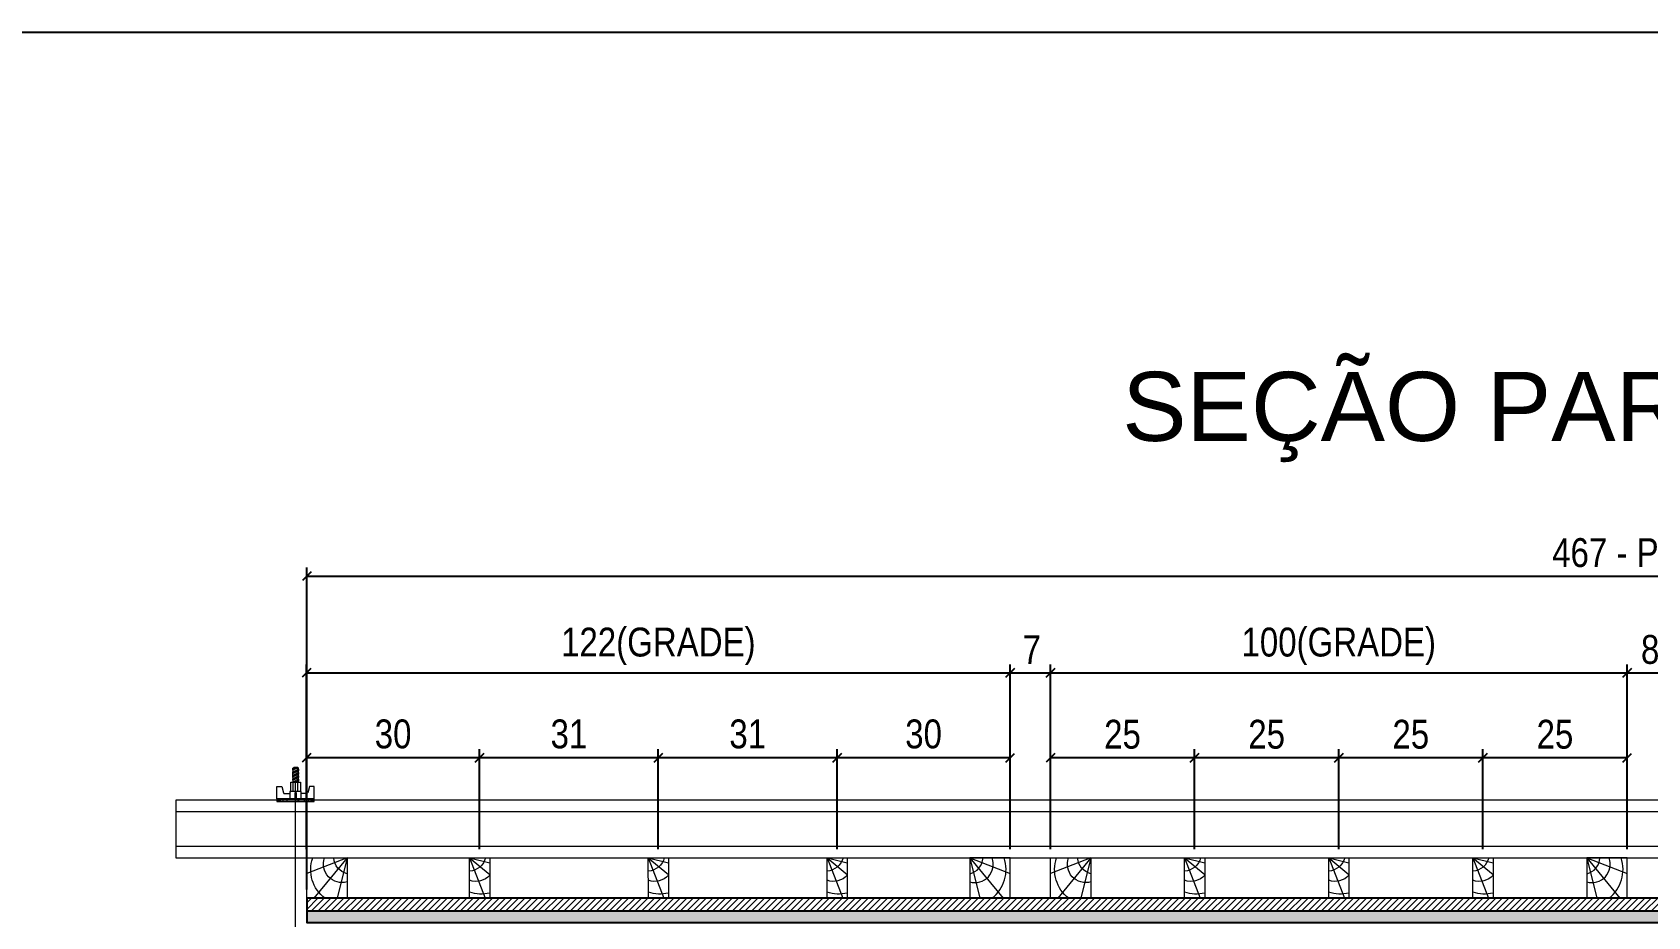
# Model space of a CAD drawing. Extents: x 14400 to 24104, y -21631 to 6985.
# Drawn here: x 21611 to 22172, y 2183 to 2489 of the extents above; entities that cross this region are included whole.
import ezdxf
from ezdxf.enums import TextEntityAlignment as Align

# ---------------------------------------------------------------- set-up
doc = ezdxf.new("R2010")
doc.units = 0
for name, color, linetype in [('CHAPA', 1, 'Continuous'), ('COTA', 241, 'Continuous'), ('SARRAFO', 251, 'Continuous'), ('TEXTO_GERAL', 7, 'Continuous')]:
    doc.layers.add(name, color=color, linetype=linetype)
for name, color, linetype, lineweight in [('Hachura', 251, 'Continuous', 9), ('Madeira', 126, 'Continuous', 18), ('Perfil Metálico', 224, 'Continuous', 18)]:
    doc.layers.add(name, color=color, linetype=linetype, lineweight=lineweight)
doc.styles.add('ARIAL', font='arial.ttf')
doc.styles.add('COTA TECNICA 2X', font='techl___.ttf', dxfattribs={"height": 10})
doc.dimstyles.new('SECAO PILAR', dxfattribs={"dimtxt": 10, "dimasz": 3, "dimexe": 3, "dimexo": 3, "dimgap": 3, "dimtad": 1, "dimdec": 1, "dimlfac": 0.5, "dimzin": 12, "dimdsep": 46, "dimtxsty": 'COTA TECNICA 2X', "dimblk1": 'OBLIQUE', "dimblk2": 'OBLIQUE', "dimsah": 1, "dimcen": 0.9, "dimclrd": 256, "dimclre": 256, "dimclrt": 256, "dimadec": 1, "dimazin": 3, "dimtfac": 1, "dimtdec": 1, "dimtmove": 0, "dimatfit": 3, "dimfxl": 1, "dimtolj": 1, "dimtzin": 12, "dimarcsym": 0})

# ---------------------------------------------------------------- blocks, each defined once
blk = doc.blocks.new('PONTALETE')
at = {"layer": 'Madeira'}
for q in [(2.71, 7), (7, 5.76), (7, 1.74)]:
    blk.add_line((0, 0), q, dxfattribs=at)
blk.add_lwpolyline([(0, 0), (7, 0), (7, 7), (0, 7)], close=True, dxfattribs=at)
for centre, radius, start, end in [((2.04, 0.06), 6.23, 37.2818, 109.0913), ((1.09, 0.9), 3.19, 343.603, 109.9847), ((-0.21, -0.78), 3.09, 14.6322, 86.0383)]:
    blk.add_arc(centre, radius, start, end, dxfattribs=at)
blk = doc.blocks.new('MEIO PONTALETE')
at = {"layer": 'Madeira'}
for q in [(2.71, 7), (3.5, 2.88), (3.5, 0.87)]:
    blk.add_line((0, 0), q, dxfattribs=at)
blk.add_lwpolyline([(0, 0), (3.5, 0), (3.5, 7), (0, 7)], close=True, dxfattribs=at)
for centre, radius, start, end in [((2.04, 0.06), 6.23, 76.4499, 109.0913), ((1.09, 0.9), 3.19, 40.9063, 109.9847), ((-0.21, -0.78), 3.09, 14.6322, 86.0383)]:
    blk.add_arc(centre, radius, start, end, dxfattribs=at)
blk = doc.blocks.new('_Oblique')
at = {"color": 0, "linetype": 'ByBlock', "lineweight": -2}
blk.add_line((-0.5, -0.5), (0.5, 0.5), dxfattribs=at)
blk = doc.blocks.new('*D1687')
at = {"layer": 'COTA', "lineweight": -2, "transparency": 16777216}
for p, q in [((21890.46, 2206.07), (21890.46, 2240.78)), ((21950.46, 2237.78), (21890.46, 2237.78)), ((21950.46, 2206.08), (21950.46, 2240.78))]:
    blk.add_line(p, q, dxfattribs=at)
at = {"layer": 'Defpoints', "color": 0, "transparency": 16777216}
for p in [(21890.46, 2237.78), (21890.46, 2203.07), (21950.46, 2203.08)]:
    blk.add_point(p, dxfattribs=at)
at = {"layer": 'COTA', "lineweight": -2, "transparency": 16777216, "xscale": 3, "yscale": 3, "zscale": 3, "rotation": 180}
blk.add_blockref('_Oblique', (21890.46, 2237.78), dxfattribs=at)
at = {"layer": 'COTA', "lineweight": -2, "transparency": 16777216, "xscale": 3, "yscale": 3, "zscale": 3}
blk.add_blockref('_Oblique', (21950.46, 2237.78), dxfattribs=at)
at = {"layer": 'COTA', "transparency": 16777216, "insert": (21920.46, 2246), "char_height": 10, "attachment_point": 5, "style": 'COTA TECNICA 2X'}
blk.add_mtext('\\A1;30', dxfattribs=at)
blk = doc.blocks.new('*D1688')
at = {"layer": 'COTA', "lineweight": -2, "transparency": 16777216}
for p, q in [((21706.46, 2206.06), (21706.46, 2270.2)), ((21950.46, 2206.08), (21950.46, 2270.2)), ((21706.46, 2267.2), (21950.46, 2267.2))]:
    blk.add_line(p, q, dxfattribs=at)
at = {"layer": 'Defpoints', "color": 0, "transparency": 16777216}
for p in [(21950.46, 2267.2), (21706.46, 2203.06), (21950.46, 2203.08)]:
    blk.add_point(p, dxfattribs=at)
at = {"layer": 'COTA', "lineweight": -2, "transparency": 16777216, "xscale": 3, "yscale": 3, "zscale": 3, "rotation": 180}
blk.add_blockref('_Oblique', (21706.46, 2267.2), dxfattribs=at)
at = {"layer": 'COTA', "lineweight": -2, "transparency": 16777216, "xscale": 3, "yscale": 3, "zscale": 3}
blk.add_blockref('_Oblique', (21950.46, 2267.2), dxfattribs=at)
at = {"layer": 'COTA', "transparency": 16777216, "insert": (21828.46, 2276.42), "char_height": 10, "attachment_point": 5, "style": 'COTA TECNICA 2X'}
blk.add_mtext('\\A1;122(GRADE)', dxfattribs=at)
blk = doc.blocks.new('*D1689')
at = {"layer": 'COTA', "lineweight": -2, "transparency": 16777216}
for p, q in [((21828.46, 2206.07), (21828.46, 2240.78)), ((21890.46, 2237.78), (21828.46, 2237.78)), ((21890.46, 2206.07), (21890.46, 2240.78))]:
    blk.add_line(p, q, dxfattribs=at)
at = {"layer": 'Defpoints', "color": 0, "transparency": 16777216}
for p in [(21828.46, 2237.78), (21828.46, 2203.07), (21890.46, 2203.07)]:
    blk.add_point(p, dxfattribs=at)
at = {"layer": 'COTA', "lineweight": -2, "transparency": 16777216, "xscale": 3, "yscale": 3, "zscale": 3, "rotation": 180}
blk.add_blockref('_Oblique', (21828.46, 2237.78), dxfattribs=at)
at = {"layer": 'COTA', "lineweight": -2, "transparency": 16777216, "xscale": 3, "yscale": 3, "zscale": 3}
blk.add_blockref('_Oblique', (21890.46, 2237.78), dxfattribs=at)
at = {"layer": 'COTA', "transparency": 16777216, "insert": (21859.46, 2246), "char_height": 10, "attachment_point": 5, "style": 'COTA TECNICA 2X'}
blk.add_mtext('\\A1;31', dxfattribs=at)
blk = doc.blocks.new('*D1690')
at = {"layer": 'COTA', "lineweight": -2, "transparency": 16777216}
for p, q in [((21766.46, 2206.07), (21766.46, 2240.78)), ((21828.46, 2237.78), (21766.46, 2237.78)), ((21828.46, 2206.07), (21828.46, 2240.78))]:
    blk.add_line(p, q, dxfattribs=at)
at = {"layer": 'Defpoints', "color": 0, "transparency": 16777216}
for p in [(21766.46, 2237.78), (21766.46, 2203.07), (21828.46, 2203.07)]:
    blk.add_point(p, dxfattribs=at)
at = {"layer": 'COTA', "lineweight": -2, "transparency": 16777216, "xscale": 3, "yscale": 3, "zscale": 3, "rotation": 180}
blk.add_blockref('_Oblique', (21766.46, 2237.78), dxfattribs=at)
at = {"layer": 'COTA', "lineweight": -2, "transparency": 16777216, "xscale": 3, "yscale": 3, "zscale": 3}
blk.add_blockref('_Oblique', (21828.46, 2237.78), dxfattribs=at)
at = {"layer": 'COTA', "transparency": 16777216, "insert": (21797.46, 2246), "char_height": 10, "attachment_point": 5, "style": 'COTA TECNICA 2X'}
blk.add_mtext('\\A1;31', dxfattribs=at)
blk = doc.blocks.new('*D1691')
at = {"layer": 'COTA', "lineweight": -2, "transparency": 16777216}
for p, q in [((21706.46, 2206.07), (21706.46, 2240.78)), ((21766.46, 2237.78), (21706.46, 2237.78)), ((21766.46, 2206.07), (21766.46, 2240.78))]:
    blk.add_line(p, q, dxfattribs=at)
at = {"layer": 'Defpoints', "color": 0, "transparency": 16777216}
for p in [(21706.46, 2237.78), (21706.46, 2203.07), (21766.46, 2203.07)]:
    blk.add_point(p, dxfattribs=at)
at = {"layer": 'COTA', "lineweight": -2, "transparency": 16777216, "xscale": 3, "yscale": 3, "zscale": 3, "rotation": 180}
blk.add_blockref('_Oblique', (21706.46, 2237.78), dxfattribs=at)
at = {"layer": 'COTA', "lineweight": -2, "transparency": 16777216, "xscale": 3, "yscale": 3, "zscale": 3}
blk.add_blockref('_Oblique', (21766.46, 2237.78), dxfattribs=at)
at = {"layer": 'COTA', "transparency": 16777216, "insert": (21736.46, 2246), "char_height": 10, "attachment_point": 5, "style": 'COTA TECNICA 2X'}
blk.add_mtext('\\A1;30', dxfattribs=at)
blk = doc.blocks.new('*D1697')
at = {"layer": 'COTA', "lineweight": -2, "transparency": 16777216}
for p, q in [((22114.46, 2206.07), (22114.46, 2240.78)), ((22164.46, 2237.78), (22114.46, 2237.78)), ((22164.46, 2206.08), (22164.46, 2240.78))]:
    blk.add_line(p, q, dxfattribs=at)
at = {"layer": 'Defpoints', "color": 0, "transparency": 16777216}
for p in [(22114.46, 2237.78), (22114.46, 2203.07), (22164.46, 2203.08)]:
    blk.add_point(p, dxfattribs=at)
at = {"layer": 'COTA', "lineweight": -2, "transparency": 16777216, "xscale": 3, "yscale": 3, "zscale": 3, "rotation": 180}
blk.add_blockref('_Oblique', (22114.46, 2237.78), dxfattribs=at)
at = {"layer": 'COTA', "lineweight": -2, "transparency": 16777216, "xscale": 3, "yscale": 3, "zscale": 3}
blk.add_blockref('_Oblique', (22164.46, 2237.78), dxfattribs=at)
at = {"layer": 'COTA', "transparency": 16777216, "insert": (22139.46, 2245.89), "char_height": 10, "attachment_point": 5, "style": 'COTA TECNICA 2X'}
blk.add_mtext('\\A1;25', dxfattribs=at)
blk = doc.blocks.new('*D1698')
at = {"layer": 'COTA', "lineweight": -2, "transparency": 16777216}
for p, q in [((21964.47, 2206.06), (21964.47, 2270.2)), ((22164.46, 2206.08), (22164.46, 2270.2)), ((21964.47, 2267.2), (22164.46, 2267.2))]:
    blk.add_line(p, q, dxfattribs=at)
at = {"layer": 'Defpoints', "color": 0, "transparency": 16777216}
for p in [(22164.46, 2267.2), (21964.47, 2203.06), (22164.46, 2203.08)]:
    blk.add_point(p, dxfattribs=at)
at = {"layer": 'COTA', "lineweight": -2, "transparency": 16777216, "xscale": 3, "yscale": 3, "zscale": 3, "rotation": 180}
blk.add_blockref('_Oblique', (21964.47, 2267.2), dxfattribs=at)
at = {"layer": 'COTA', "lineweight": -2, "transparency": 16777216, "xscale": 3, "yscale": 3, "zscale": 3}
blk.add_blockref('_Oblique', (22164.46, 2267.2), dxfattribs=at)
at = {"layer": 'COTA', "transparency": 16777216, "insert": (22064.46, 2276.42), "char_height": 10, "attachment_point": 5, "style": 'COTA TECNICA 2X'}
blk.add_mtext('\\A1;100(GRADE)', dxfattribs=at)
blk = doc.blocks.new('*D1699')
at = {"layer": 'COTA', "lineweight": -2, "transparency": 16777216}
for p, q in [((22064.46, 2206.07), (22064.46, 2240.78)), ((22114.46, 2237.78), (22064.46, 2237.78)), ((22114.46, 2206.07), (22114.46, 2240.78))]:
    blk.add_line(p, q, dxfattribs=at)
at = {"layer": 'Defpoints', "color": 0, "transparency": 16777216}
for p in [(22064.46, 2237.78), (22064.46, 2203.07), (22114.46, 2203.07)]:
    blk.add_point(p, dxfattribs=at)
at = {"layer": 'COTA', "lineweight": -2, "transparency": 16777216, "xscale": 3, "yscale": 3, "zscale": 3, "rotation": 180}
blk.add_blockref('_Oblique', (22064.46, 2237.78), dxfattribs=at)
at = {"layer": 'COTA', "lineweight": -2, "transparency": 16777216, "xscale": 3, "yscale": 3, "zscale": 3}
blk.add_blockref('_Oblique', (22114.46, 2237.78), dxfattribs=at)
at = {"layer": 'COTA', "transparency": 16777216, "insert": (22089.46, 2245.89), "char_height": 10, "attachment_point": 5, "style": 'COTA TECNICA 2X'}
blk.add_mtext('\\A1;25', dxfattribs=at)
blk = doc.blocks.new('*D1700')
at = {"layer": 'COTA', "lineweight": -2, "transparency": 16777216}
for p, q in [((22014.46, 2206.07), (22014.46, 2240.78)), ((22064.46, 2237.78), (22014.46, 2237.78)), ((22064.46, 2206.07), (22064.46, 2240.78))]:
    blk.add_line(p, q, dxfattribs=at)
at = {"layer": 'Defpoints', "color": 0, "transparency": 16777216}
for p in [(22014.46, 2237.78), (22014.46, 2203.07), (22064.46, 2203.07)]:
    blk.add_point(p, dxfattribs=at)
at = {"layer": 'COTA', "lineweight": -2, "transparency": 16777216, "xscale": 3, "yscale": 3, "zscale": 3, "rotation": 180}
blk.add_blockref('_Oblique', (22014.46, 2237.78), dxfattribs=at)
at = {"layer": 'COTA', "lineweight": -2, "transparency": 16777216, "xscale": 3, "yscale": 3, "zscale": 3}
blk.add_blockref('_Oblique', (22064.46, 2237.78), dxfattribs=at)
at = {"layer": 'COTA', "transparency": 16777216, "insert": (22039.46, 2245.89), "char_height": 10, "attachment_point": 5, "style": 'COTA TECNICA 2X'}
blk.add_mtext('\\A1;25', dxfattribs=at)
blk = doc.blocks.new('*D1701')
at = {"layer": 'COTA', "lineweight": -2, "transparency": 16777216}
for p, q in [((21964.47, 2206.07), (21964.47, 2240.78)), ((22014.46, 2237.78), (21964.47, 2237.78)), ((22014.46, 2206.07), (22014.46, 2240.78))]:
    blk.add_line(p, q, dxfattribs=at)
at = {"layer": 'Defpoints', "color": 0, "transparency": 16777216}
for p in [(21964.47, 2237.78), (21964.47, 2203.07), (22014.46, 2203.07)]:
    blk.add_point(p, dxfattribs=at)
at = {"layer": 'COTA', "lineweight": -2, "transparency": 16777216, "xscale": 3, "yscale": 3, "zscale": 3, "rotation": 180}
blk.add_blockref('_Oblique', (21964.47, 2237.78), dxfattribs=at)
at = {"layer": 'COTA', "lineweight": -2, "transparency": 16777216, "xscale": 3, "yscale": 3, "zscale": 3}
blk.add_blockref('_Oblique', (22014.46, 2237.78), dxfattribs=at)
at = {"layer": 'COTA', "transparency": 16777216, "insert": (21989.46, 2245.89), "char_height": 10, "attachment_point": 5, "style": 'COTA TECNICA 2X'}
blk.add_mtext('\\A1;25', dxfattribs=at)
blk = doc.blocks.new('*D1707')
at = {"layer": 'COTA', "lineweight": -2, "transparency": 16777216}
for p, q in [((21950.48, 2206.07), (21950.48, 2270.2)), ((21964.49, 2206.09), (21964.49, 2270.2)), ((21950.48, 2267.2), (21964.49, 2267.2))]:
    blk.add_line(p, q, dxfattribs=at)
at = {"layer": 'Defpoints', "color": 0, "transparency": 16777216}
for p in [(21964.49, 2267.2), (21950.48, 2203.07), (21964.49, 2203.09)]:
    blk.add_point(p, dxfattribs=at)
at = {"layer": 'COTA', "lineweight": -2, "transparency": 16777216, "xscale": 3, "yscale": 3, "zscale": 3, "rotation": 180}
blk.add_blockref('_Oblique', (21950.48, 2267.2), dxfattribs=at)
at = {"layer": 'COTA', "lineweight": -2, "transparency": 16777216, "xscale": 3, "yscale": 3, "zscale": 3}
blk.add_blockref('_Oblique', (21964.49, 2267.2), dxfattribs=at)
at = {"layer": 'COTA', "transparency": 16777216, "insert": (21957.98, 2275.28), "char_height": 10, "attachment_point": 5, "style": 'COTA TECNICA 2X'}
blk.add_mtext('\\A1;7', dxfattribs=at)
blk = doc.blocks.new('*D1708')
at = {"layer": 'COTA', "lineweight": -2, "transparency": 16777216}
for p, q in [((22164.48, 2206.07), (22164.48, 2270.2)), ((22180.49, 2206.09), (22180.49, 2270.2)), ((22164.48, 2267.2), (22180.49, 2267.2))]:
    blk.add_line(p, q, dxfattribs=at)
at = {"layer": 'Defpoints', "color": 0, "transparency": 16777216}
for p in [(22180.49, 2267.2), (22164.48, 2203.07), (22180.49, 2203.09)]:
    blk.add_point(p, dxfattribs=at)
at = {"layer": 'COTA', "lineweight": -2, "transparency": 16777216, "xscale": 3, "yscale": 3, "zscale": 3, "rotation": 180}
blk.add_blockref('_Oblique', (22164.48, 2267.2), dxfattribs=at)
at = {"layer": 'COTA', "lineweight": -2, "transparency": 16777216, "xscale": 3, "yscale": 3, "zscale": 3}
blk.add_blockref('_Oblique', (22180.49, 2267.2), dxfattribs=at)
at = {"layer": 'COTA', "transparency": 16777216, "insert": (22172.48, 2275.3), "char_height": 10, "attachment_point": 5, "style": 'COTA TECNICA 2X'}
blk.add_mtext('\\A1;8', dxfattribs=at)
blk = doc.blocks.new('*D1814')
at = {"layer": 'COTA', "lineweight": -2, "transparency": 16777216}
for p, q in [((21706.5, 2192.06), (21706.5, 2303.79)), ((22640.5, 2192.06), (22640.5, 2303.79)), ((21706.5, 2300.79), (22640.5, 2300.79))]:
    blk.add_line(p, q, dxfattribs=at)
at = {"layer": 'Defpoints', "color": 0, "transparency": 16777216}
for p in [(22640.5, 2300.79), (21706.5, 2189.06), (22640.5, 2189.06)]:
    blk.add_point(p, dxfattribs=at)
at = {"layer": 'COTA', "lineweight": -2, "transparency": 16777216, "xscale": 3, "yscale": 3, "zscale": 3, "rotation": 180}
blk.add_blockref('_Oblique', (21706.5, 2300.79), dxfattribs=at)
at = {"layer": 'COTA', "lineweight": -2, "transparency": 16777216, "xscale": 3, "yscale": 3, "zscale": 3}
blk.add_blockref('_Oblique', (22640.5, 2300.79), dxfattribs=at)
at = {"layer": 'COTA', "transparency": 16777216, "insert": (22173.5, 2308.89), "char_height": 10, "attachment_point": 5, "style": 'COTA TECNICA 2X'}
blk.add_mtext('\\A1;467 - PAINEL', dxfattribs=at)
blk = doc.blocks.new('C')
at = {"layer": 'Hachura', "color": 0}
for p, q in [((0, 3.22), (0, -3.22)), ((0.45, 3.22), (0, 3.22)), ((0.46, 3.16), (0, 3.16)), ((0.46, 3.05), (0, 3.05)), ((0.46, 2.88), (0, 2.88)), ((0.45, -3.23), (0.45, 3.22)), ((0.45, 3.22), (2.58, 3.22)), ((2.58, 3.22), (2.58, 2.39)), ((0, 2.75), (0, -1.16)), ((0.46, 2.65), (0, 2.65)), ((0.46, 2.23), (0, 2.23)), ((0.46, 1.51), (0, 1.51)), ((0.39, 0.49), (0.17, 0.49)), ((1.74, 0.97), (0.45, 0.97)), ((1.45, 0.1), (0.45, 0.1)), ((1.35, 1.94), (1.35, 0.96)), ((2.58, 2.39), (1.47, 2.09)), ((1.74, -0.97), (1.74, 0.97)), ((1.74, 0.97), (1.74, 0.84)), ((1.74, 0.97), (1.74, 0.84)), ((1.74, 0.84), (3.35, 0.84)), ((3.35, 0.45), (1.74, 0.45)), ((3.32, 0.84), (3.32, -0.84)), ((3.35, 0.84), (3.35, -0.84)), ((3.68, 0.45), (3.35, 0.45)), ((3.84, -0.52), (3.35, 0.45)), ((3.35, 0.06), (3.67, -0.57)), ((3.68, 0.45), (4.16, -0.52)), ((3.72, 0.5), (4.25, -0.57)), ((4.37, -0.55), (3.83, 0.53)), ((4.15, 0.45), (3.93, 0.45)), ((4.42, -0.52), (3.93, 0.45)), ((4.15, 0.45), (4.26, 0.45)), ((4.26, 0.45), (4.74, -0.52)), ((4.3, 0.5), (4.83, -0.57)), ((4.95, -0.55), (4.41, 0.53)), ((4.51, 0.45), (4.84, 0.45)), ((5, -0.52), (4.51, 0.45)), ((4.84, 0.45), (5.32, -0.52)), ((4.88, 0.5), (5.41, -0.57)), ((5.53, -0.55), (4.99, 0.53)), ((5.58, -0.52), (5.09, 0.45)), ((5.42, 0.45), (5.09, 0.45)), ((5.58, -0.52), (5.09, 0.45)), ((5.42, 0.45), (5.74, -0.19)), ((5.46, 0.5), (5.74, -0.07)), ((5.74, 0.19), (5.57, 0.53)), ((5.74, 0.32), (5.68, 0.45)), ((5.68, 0.45), (5.74, 0.45)), ((5.74, 0.45), (5.9, 0.29)), ((5.74, 0.45), (5.74, -0.52)), ((5.9, -0.36), (5.9, 0.29)), ((0.45, 0), (0, 0)), ((0.46, -1.52), (0, -1.52)), ((0.46, -2.23), (0, -2.23)), ((0.46, -2.65), (0, -2.65)), ((0.08, -0.48), (0.29, -0.48)), ((0.29, -0.48), (0.4, -0.48)), ((0.45, 0), (0.45, -0.97)), ((0.45, -0.16), (1.45, -0.16)), ((0.45, -0.65), (0.45, -0.32)), ((0.45, -3.23), (0.45, -0.65)), ((0.45, -0.97), (1.74, -0.97)), ((1.35, -1.94), (1.35, -0.97)), ((2.58, -2.39), (1.47, -2.1)), ((3.35, -0.32), (1.74, -0.32)), ((3.35, -0.84), (1.74, -0.84)), ((2.58, -3.23), (2.58, -2.39)), ((3.35, -0.07), (3.58, -0.52)), ((3.35, -0.52), (3.58, -0.52)), ((3.84, -0.52), (4.16, -0.52)), ((4.42, -0.52), (4.74, -0.52)), ((4.63, -0.52), (4.74, -0.52)), ((5, -0.52), (5.32, -0.52)), ((5.58, -0.52), (5.74, -0.52)), ((5.74, -0.52), (5.9, -0.36)), ((5.74, -0.52), (5.74, -0.52)), ((0.46, -2.88), (0, -2.88)), ((0.46, -3.05), (0, -3.05)), ((0.46, -3.16), (0, -3.16)), ((0, -3.22), (2.57, -3.22))]:
    blk.add_line(p, q, dxfattribs=at)
for centre, radius, start, end in [((1.52, 1.94), 0.161, 104.7436, 180), ((1.44, -0.03), 0.129, 272.695, 87.305), ((3.81, 0.39), 0.143, 25.5688, 154.4312), ((4.39, 0.39), 0.143, 25.5688, 154.4312), ((4.97, 0.39), 0.143, 25.5688, 154.4312), ((5.55, 0.39), 0.143, 25.5688, 154.4312), ((0.17, -0.37), 0.174, 221.744, 317.8592), ((1.52, -1.94), 0.161, 180, 255.2564), ((3.71, -0.4), 0.174, 222.1408, 318.256), ((4.29, -0.4), 0.174, 222.1408, 318.256), ((4.87, -0.4), 0.174, 222.1408, 318.256), ((5.45, -0.4), 0.174, 222.1408, 318.256), ((5.61, -0.4), 0.174, 317.8592, 318.256)]:
    blk.add_arc(centre, radius, start, end, dxfattribs=at)

msp = doc.modelspace()

# ---------------------------------------------------------------- hatches: boundary and pattern name
at = {"layer": 'Hachura'}
h = msp.add_hatch(dxfattribs=at)
h.set_pattern_fill('ANSI31', color=256, scale=0.5, angle=180, style=0)
h.set_pattern_definition([(225, (12610.5476, -20740.3486), (1.12253202, -1.12253202), [])])
h.paths.add_polyline_path([(22640.5, 2189.06), (22640.5, 2184.66), (21706.5, 2184.66), (21706.5, 2189.06)])
h = msp.add_hatch(color=256, dxfattribs=at)
h.dxf.hatch_style = 1
h.paths.add_polyline_path([(22640.5, 2180.66), (22640.5, 2184.66), (21706.5, 2184.66), (21706.5, 2180.66)])

# ---------------------------------------------------------------- linework, layer by layer
at = {"layer": 'CHAPA'}
msp.add_lwpolyline([(21706.5, 2184.66), (21706.5, 2180.66), (22640.5, 2180.66), (22640.5, 2184.66)], dxfattribs=at)
at = {"layer": 'COTA'}
msp.add_lwpolyline([(21532.94, 2489.45), (24104.17, 2489.45), (24104.17, 1091.66), (21532.94, 1091.66)], close=True, dxfattribs=at)
at = {"layer": 'Hachura'}
msp.add_line((21702.63, 2089.46), (21702.64, 2229.79), dxfattribs=at)
at = {"layer": 'Perfil Metálico'}
for points in [[(21661.06, 2223.08), (21661.06, 2203.08), (22700.67, 2203.08), (22700.67, 2223.08)], [(22700.67, 2207.08), (22700.67, 2219.08), (21661.06, 2219.08), (21661.06, 2207.08)]]:
    msp.add_lwpolyline(points, close=True, dxfattribs=at)
at = {"layer": 'SARRAFO'}
msp.add_lwpolyline([(21706.5, 2184.66), (22640.5, 2184.66), (22640.5, 2189.06), (21706.5, 2189.06)], close=True, dxfattribs=at)

# ---------------------------------------------------------------- block references
at = {"layer": 'Hachura', "linetype": 'Continuous', "xscale": 2, "yscale": 2, "zscale": 2, "rotation": 90.00000000000001}
msp.add_blockref('C', (21702.63, 2222.66), dxfattribs=at)
at = {"layer": 'Madeira'}
for name, p, xscale, yscale, zscale, rotation in [('PONTALETE', (21720.48, 2203.07), -2, 2, 2, 90.0629106968967), ('MEIO PONTALETE', (21762.98, 2203.07), -1.999999997962732, 1.999999997962732, 1.999999997962732, 180.0629106968967), ('MEIO PONTALETE', (21824.98, 2203.07), -1.999999997962732, 1.999999997962732, 1.999999997962732, 180.0629106968967), ('MEIO PONTALETE', (21886.98, 2203.07), -1.999999997962732, 1.999999997962732, 1.999999997962732, 180.0629106968967), ('PONTALETE', (21936.48, 2203.06), 2, 2, 2, 270.0629106968967), ('PONTALETE', (21978.49, 2203.07), -2, 2, 2, 90.0629106968967), ('MEIO PONTALETE', (22010.99, 2203.07), -1.999999997962732, 1.999999997962732, 1.999999997962732, 180.0629106968967), ('MEIO PONTALETE', (22060.99, 2203.07), -1.999999997962732, 1.999999997962732, 1.999999997962732, 180.0629106968967), ('MEIO PONTALETE', (22110.99, 2203.07), -1.999999997962732, 1.999999997962732, 1.999999997962732, 180.0629106968967), ('PONTALETE', (22150.48, 2203.06), 2, 2, 2, 270.0629106968967)]:
    msp.add_blockref(name, p, dxfattribs=dict(at, xscale=xscale, yscale=yscale, zscale=zscale, rotation=rotation))

# ---------------------------------------------------------------- texts
at = {"layer": 'TEXTO_GERAL', "style": 'ARIAL'}
msp.add_text('SEÇÃO PARA GRADES', height=23.9619, dxfattribs=at).set_placement((22173.5, 2359.68), align=Align.MIDDLE_CENTER)

# ---------------------------------------------------------------- dimensions: what is measured, and where the dimension line sits
at = {"layer": 'COTA'}
dim = msp.add_linear_dim(base=(22640.5, 2300.79), p1=(21706.5, 2189.06), p2=(22640.5, 2189.06), text='<> - PAINEL', dimstyle='SECAO PILAR', dxfattribs=at)
dim.commit()
dim.dimension.update_dxf_attribs({"geometry": '*D1814', "text_midpoint": (22173.5, 2308.89)})
for base, p1, p2, picture, middle in [((21950.46, 2267.2), (21706.46, 2203.06), (21950.46, 2203.08), '*D1688', (21828.46, 2276.42)), ((22164.46, 2267.2), (21964.47, 2203.06), (22164.46, 2203.08), '*D1698', (22064.46, 2276.42))]:
    dim = msp.add_linear_dim(base=base, p1=p1, p2=p2, angle=180, text='<>(GRADE)', dimstyle='SECAO PILAR', dxfattribs=at)
    dim.commit()
    dim.dimension.update_dxf_attribs({"geometry": picture, "text_midpoint": middle})
dim = msp.add_linear_dim(base=(21964.49, 2267.2), p1=(21950.48, 2203.07), p2=(21964.49, 2203.09), dimstyle='SECAO PILAR', dxfattribs=at)
dim.commit()
dim.dimension.update_dxf_attribs({"geometry": '*D1707', "text_midpoint": (21957.98, 2267.2), "dimtype": 160})
dim = msp.add_linear_dim(base=(22180.49, 2267.2), p1=(22164.48, 2203.07), p2=(22180.49, 2203.09), dimstyle='SECAO PILAR', dxfattribs=at)
dim.commit()
dim.dimension.update_dxf_attribs({"geometry": '*D1708', "text_midpoint": (22172.48, 2275.3)})
for base, p1, p2, picture, middle in [((21706.46, 2237.78), (21766.46, 2203.07), (21706.46, 2203.07), '*D1691', (21736.46, 2246)), ((21766.46, 2237.78), (21828.46, 2203.07), (21766.46, 2203.07), '*D1690', (21797.46, 2246)), ((21828.46, 2237.78), (21890.46, 2203.07), (21828.46, 2203.07), '*D1689', (21859.46, 2246)), ((21890.46, 2237.78), (21950.46, 2203.08), (21890.46, 2203.07), '*D1687', (21920.46, 2246)), ((21964.47, 2237.78), (22014.46, 2203.07), (21964.47, 2203.07), '*D1701', (21989.46, 2245.89)), ((22014.46, 2237.78), (22064.46, 2203.07), (22014.46, 2203.07), '*D1700', (22039.46, 2245.89)), ((22064.46, 2237.78), (22114.46, 2203.07), (22064.46, 2203.07), '*D1699', (22089.46, 2245.89)), ((22114.46, 2237.78), (22164.46, 2203.08), (22114.46, 2203.07), '*D1697', (22139.46, 2245.89))]:
    dim = msp.add_linear_dim(base=base, p1=p1, p2=p2, angle=180, dimstyle='SECAO PILAR', dxfattribs=at)
    dim.commit()
    dim.dimension.update_dxf_attribs({"geometry": picture, "text_midpoint": middle})

doc.saveas('drawing.dxf')
